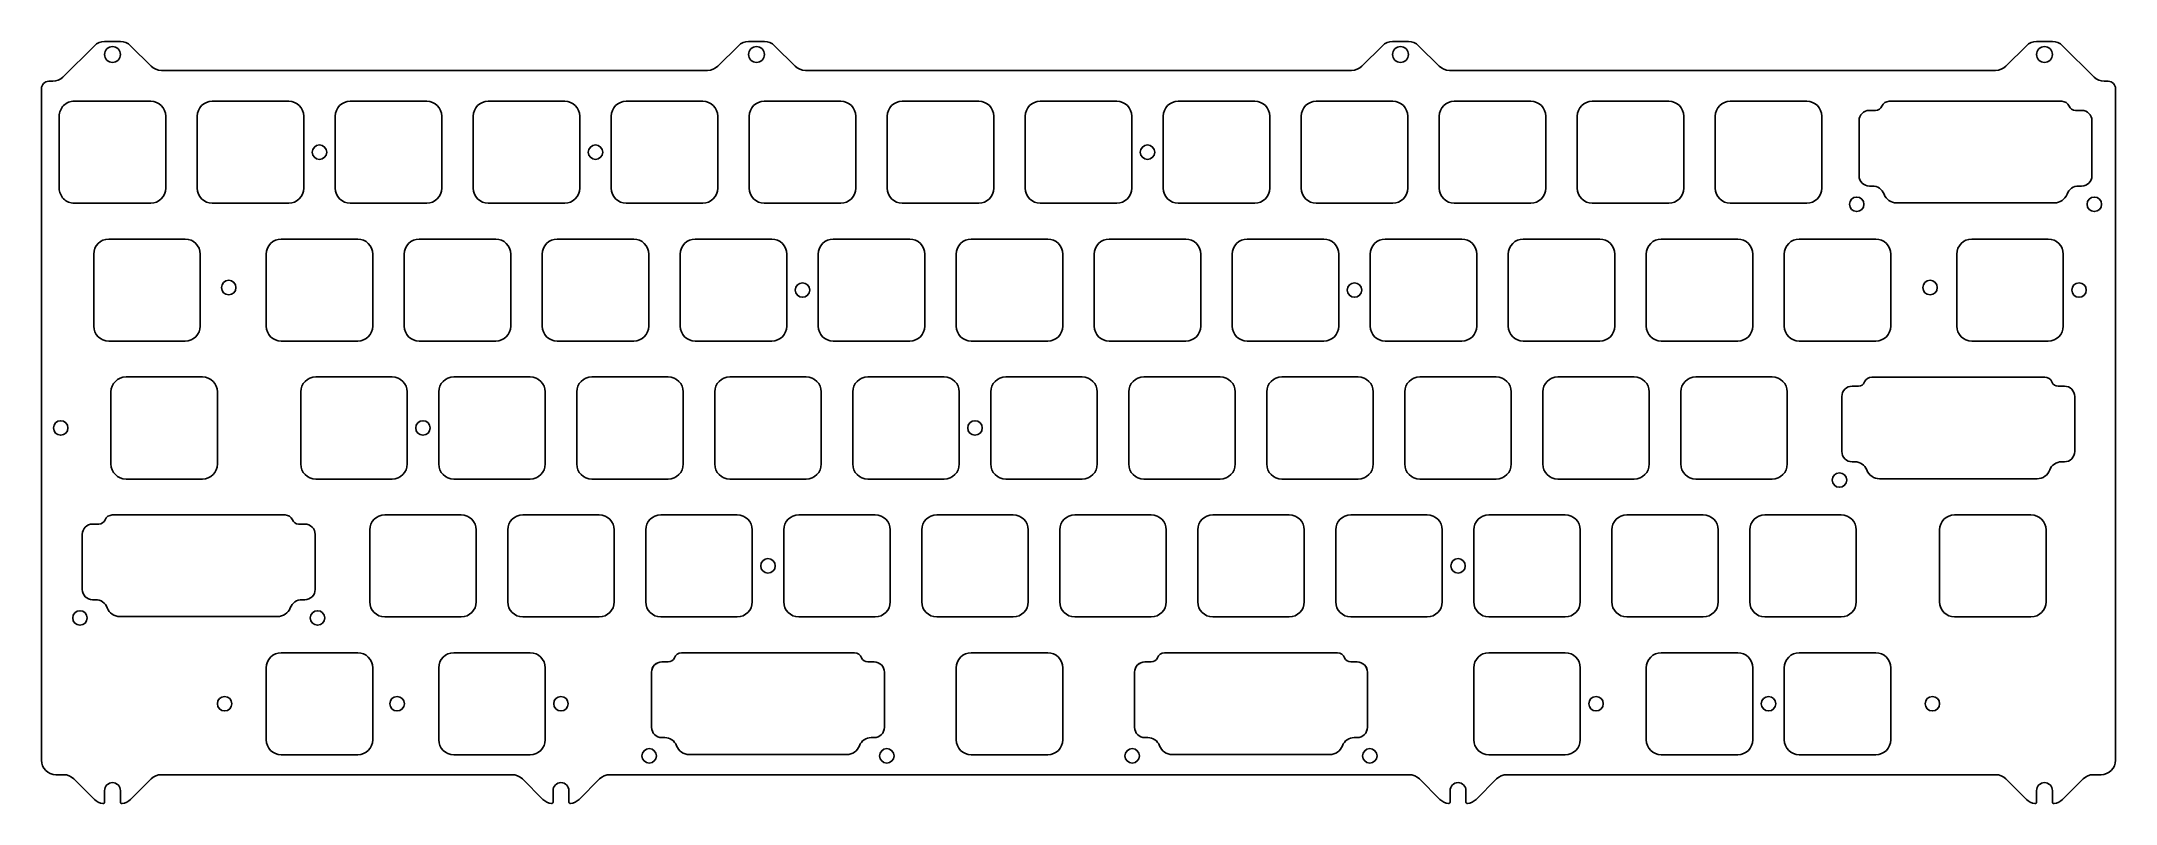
# Model space of a CAD drawing. Header units: millimetres. Extents: x -10 to 277, y -90 to 15.
import ezdxf

# ---------------------------------------------------------------- set-up
doc = ezdxf.new("R2010")
doc.units = ezdxf.units.MM
doc.layers.add('BLACK', color=7, linetype='CONTINUOUS')
doc.layers.add('Edge.Cuts', color=53, linetype='CONTINUOUS', true_color=0xc8a339)

msp = doc.modelspace()

# ---------------------------------------------------------------- linework, layer by layer
at = {"layer": 'BLACK', "linetype": 'Continuous'}
for p, q in [((12.41875, -31.05), (1.868749, -31.05)), ((-0.20625, -33.125), (-0.20625, -43.075001)), ((14.49375, -33.125), (14.49375, -43.075)), ((12.41875, -45.15), (1.86875, -45.15)), ((238.6375, -50.1), (228.087499, -50.1)), ((264.83125, -50.1), (254.281249, -50.1)), ((226.0125, -52.175), (226.0125, -62.125001)), ((240.7125, -52.175), (240.7125, -62.125)), ((252.20625, -52.175), (252.20625, -62.125001)), ((266.90625, -52.175), (266.90625, -62.125)), ((238.6375, -64.2), (228.0875, -64.2)), ((264.83125, -64.2), (254.28125, -64.2))]:
    msp.add_line(p, q, dxfattribs=at)
at = {"layer": 'BLACK'}
for centre, radius, start, end in [((1.868754, -33.125004), 2.075004, 90.00013806, 179.99988955), ((12.41875, -33.125), 2.075, 0, 90), ((1.868752, -43.074998), 2.075002, 180.00008284, 269.99994478), ((12.41875, -43.075), 2.075, 270, 0), ((228.087504, -52.175004), 2.075004, 90.00013806, 179.99988955), ((238.6375, -52.175), 2.075, 0, 90), ((254.281254, -52.175004), 2.075004, 90.00013806, 179.99988955), ((264.83125, -52.175), 2.075, 0, 90), ((228.087502, -62.124998), 2.075002, 180.00008284, 269.99994478), ((238.6375, -62.125), 2.075, 270, 0), ((254.281252, -62.124998), 2.075002, 180.00008284, 269.99994478), ((264.83125, -62.125), 2.075, 270, 0)]:
    msp.add_arc(centre, radius, start, end, dxfattribs=at)
at = {"layer": 'Edge.Cuts', "linetype": 'CONTINUOUS'}
for p, q in [((-2.502943, 14.714203), (-6.83136, 10.385787)), ((1.088731, 15.29999), (-1.08873, 15.29999)), ((5.331371, 11.885776), (2.502944, 14.714203)), ((86.397057, 14.714203), (83.56863, 11.885776)), ((89.988731, 15.29999), (87.81127, 15.29999)), ((94.231371, 11.885776), (91.402944, 14.714203)), ((175.297057, 14.714203), (172.46863, 11.885776)), ((178.888731, 15.29999), (176.71127, 15.29999)), ((183.131371, 11.885776), (180.302944, 14.714203)), ((264.197057, 14.714203), (261.36863, 11.885776)), ((267.788731, 15.29999), (265.61127, 15.29999)), ((273.531361, 10.385787), (269.202944, 14.714203)), ((-9.8, 8.8), (-9.8, -84.00001)), ((-8.245573, 9.8), (-8.8, 9.8)), ((82.154416, 11.29999), (6.745585, 11.29999)), ((171.054416, 11.29999), (95.645585, 11.29999)), ((259.954416, 11.29999), (184.545585, 11.29999)), ((275.5, 9.8), (274.945574, 9.8)), ((276.5, -84.00001), (276.5, 8.8)), ((5.275, 7.05), (-5.275, 7.05)), ((24.325, 7.05), (13.775, 7.05)), ((43.375, 7.05), (32.825, 7.05)), ((62.425, 7.05), (51.875, 7.05)), ((81.475, 7.05), (70.925, 7.05)), ((100.525, 7.05), (89.975, 7.05)), ((119.575, 7.05), (109.025, 7.05)), ((138.625, 7.05), (128.075, 7.05)), ((157.675, 7.05), (147.125, 7.05)), ((176.725, 7.05), (166.175, 7.05)), ((195.775, 7.05), (185.225, 7.05)), ((214.825, 7.05), (204.275, 7.05)), ((233.875, 7.05), (223.325, 7.05)), ((-7.35, 4.975), (-7.35, -4.975)), ((7.35, 4.975), (7.35, -4.975)), ((11.7, 4.975), (11.7, -4.975)), ((26.4, 4.975), (26.4, -4.975)), ((30.75, 4.975), (30.75, -4.975)), ((45.45, 4.975), (45.45, -4.975)), ((49.8, 4.975), (49.8, -4.975)), ((64.5, 4.975), (64.5, -4.975)), ((68.85, 4.975), (68.85, -4.975)), ((83.55, 4.975), (83.55, -4.975)), ((87.9, 4.975), (87.9, -4.975)), ((102.6, 4.975), (102.6, -4.975)), ((106.95, 4.975), (106.95, -4.975)), ((121.65, 4.975), (121.65, -4.975)), ((126, 4.975), (126, -4.975)), ((140.7, 4.975), (140.7, -4.975)), ((145.05, 4.975), (145.05, -4.975)), ((159.75, 4.975), (159.75, -4.975)), ((164.1, 4.975), (164.1, -4.975)), ((178.8, 4.975), (178.8, -4.975)), ((183.15, 4.975), (183.15, -4.975)), ((197.85, 4.975), (197.85, -4.975)), ((202.2, 4.975), (202.2, -4.975)), ((216.9, 4.975), (216.9, -4.975)), ((221.25, 4.975), (221.25, -4.975)), ((235.95, 4.975), (235.95, -4.975)), ((5.275, -7.05), (-5.275, -7.05)), ((24.325, -7.05), (13.775, -7.05)), ((43.375, -7.05), (32.825, -7.05)), ((62.425, -7.05), (51.875, -7.05)), ((81.475, -7.05), (70.925, -7.05)), ((100.525, -7.05), (89.975, -7.05)), ((119.575, -7.05), (109.025, -7.05)), ((138.625, -7.05), (128.075, -7.05)), ((157.675, -7.05), (147.125, -7.05)), ((176.725, -7.05), (166.175, -7.05)), ((195.775, -7.05), (185.225, -7.05)), ((214.825, -7.05), (204.275, -7.05)), ((233.875, -7.05), (223.325, -7.05)), ((-2.587499, -14.074999), (-2.587499, -24.025001)), ((10.0375, -12), (-0.5125, -12)), ((12.1125, -14.075), (12.112501, -14.075)), ((12.112501, -14.075), (12.112501, -24.025)), ((21.225, -14.075), (21.225, -24.025)), ((33.85, -12), (23.3, -12)), ((35.925, -14.075), (35.925, -24.025)), ((40.275, -14.075), (40.275, -24.025)), ((52.9, -12), (42.35, -12)), ((54.975, -14.075), (54.975, -24.025)), ((59.325, -14.075), (59.325, -24.025)), ((71.95, -12), (61.4, -12)), ((74.025, -14.075), (74.025, -24.025)), ((78.375, -14.075), (78.375, -24.025)), ((91, -12), (80.45, -12)), ((93.075, -14.075), (93.075, -24.025)), ((97.425, -14.075), (97.425, -24.025)), ((110.05, -12), (99.5, -12)), ((112.125, -14.075), (112.125, -24.025)), ((116.475, -14.075), (116.475, -24.025)), ((129.1, -12), (118.55, -12)), ((131.175, -14.075), (131.175, -24.025)), ((135.525, -14.075), (135.525, -24.025)), ((148.15, -12), (137.6, -12)), ((150.225, -14.075), (150.225, -24.025)), ((154.575, -14.075), (154.575, -24.025)), ((167.2, -12), (156.65, -12)), ((169.275, -14.075), (169.275, -24.025)), ((173.625, -14.075), (173.625, -24.025)), ((186.25, -12), (175.7, -12)), ((188.325, -14.075), (188.325, -24.025)), ((192.675, -14.075), (192.675, -24.025)), ((205.3, -12), (194.75, -12)), ((207.375, -14.075), (207.375, -24.025)), ((211.725, -14.075), (211.725, -24.025)), ((224.35, -12), (213.8, -12)), ((226.425, -14.075), (226.425, -24.025)), ((230.775, -14.075), (230.775, -24.025)), ((243.4, -12), (232.85, -12)), ((245.475, -14.075), (245.475, -24.025)), ((10.0375, -26.1), (-0.5125, -26.1)), ((33.85, -26.1), (23.3, -26.1)), ((52.9, -26.1), (42.35, -26.1)), ((71.95, -26.1), (61.4, -26.1)), ((91, -26.1), (80.45, -26.1)), ((110.05, -26.1), (99.5, -26.1)), ((129.1, -26.1), (118.55, -26.1)), ((148.15, -26.1), (137.6, -26.1)), ((167.2, -26.1), (156.65, -26.1)), ((186.25, -26.1), (175.7, -26.1)), ((205.3, -26.1), (194.75, -26.1)), ((224.35, -26.1), (213.8, -26.1)), ((243.4, -26.1), (232.85, -26.1)), ((38.6125, -31.05), (28.0625, -31.05)), ((57.6625, -31.05), (47.1125, -31.05)), ((76.7125, -31.05), (66.1625, -31.05)), ((95.7625, -31.05), (85.2125, -31.05)), ((114.8125, -31.05), (104.2625, -31.05)), ((133.8625, -31.05), (123.3125, -31.05)), ((152.9125, -31.05), (142.3625, -31.05)), ((171.9625, -31.05), (161.4125, -31.05)), ((191.0125, -31.05), (180.4625, -31.05)), ((210.0625, -31.05), (199.5125, -31.05)), ((229.1125, -31.05), (218.5625, -31.05)), ((25.9875, -33.125), (25.9875, -43.075)), ((40.6875, -33.125), (40.6875, -43.075)), ((45.0375, -33.125), (45.0375, -43.075)), ((59.7375, -33.125), (59.7375, -43.075)), ((64.0875, -33.125), (64.0875, -43.075)), ((78.7875, -33.125), (78.7875, -43.075)), ((83.1375, -33.125), (83.1375, -43.075)), ((97.8375, -33.125), (97.8375, -43.075)), ((102.1875, -33.125), (102.1875, -43.075)), ((116.8875, -33.125), (116.8875, -43.075)), ((121.2375, -33.125), (121.2375, -43.075)), ((135.9375, -33.125), (135.9375, -43.075)), ((140.2875, -33.125), (140.2875, -43.075)), ((154.9875, -33.125), (154.9875, -43.075)), ((159.3375, -33.125), (159.3375, -43.075)), ((174.0375, -33.125), (174.0375, -43.075)), ((178.3875, -33.125), (178.3875, -43.075)), ((193.0875, -33.125), (193.0875, -43.075)), ((197.4375, -33.125), (197.4375, -43.075)), ((212.1375, -33.125), (212.1375, -43.075)), ((216.4875, -33.125), (216.4875, -43.075)), ((231.1875, -33.125), (231.1875, -43.075)), ((38.6125, -45.15), (28.0625, -45.15)), ((57.6625, -45.15), (47.1125, -45.15)), ((76.7125, -45.15), (66.1625, -45.15)), ((95.7625, -45.15), (85.2125, -45.15)), ((114.8125, -45.15), (104.2625, -45.15)), ((133.8625, -45.15), (123.3125, -45.15)), ((152.9125, -45.15), (142.3625, -45.15)), ((171.9625, -45.15), (161.4125, -45.15)), ((191.0125, -45.15), (180.4625, -45.15)), ((210.0625, -45.15), (199.5125, -45.15)), ((229.1125, -45.15), (218.5625, -45.15)), ((48.1375, -50.1), (37.5875, -50.1)), ((67.1875, -50.1), (56.6375, -50.1)), ((86.2375, -50.1), (75.6875, -50.1)), ((105.2875, -50.1), (94.7375, -50.1)), ((124.3375, -50.1), (113.7875, -50.1)), ((143.3875, -50.1), (132.8375, -50.1)), ((162.4375, -50.1), (151.8875, -50.1)), ((181.4875, -50.1), (170.9375, -50.1)), ((200.5375, -50.1), (189.9875, -50.1)), ((219.5875, -50.1), (209.0375, -50.1)), ((35.5125, -52.175), (35.5125, -62.125)), ((50.2125, -52.175), (50.2125, -62.125)), ((54.5625, -52.175), (54.5625, -62.125)), ((69.2625, -52.175), (69.2625, -62.125)), ((73.6125, -52.175), (73.6125, -62.125)), ((88.3125, -52.175), (88.3125, -62.125)), ((92.6625, -52.175), (92.6625, -62.125)), ((107.3625, -52.175), (107.3625, -62.125)), ((111.7125, -52.175), (111.7125, -62.125)), ((126.4125, -52.175), (126.4125, -62.125)), ((130.7625, -52.175), (130.7625, -62.125)), ((145.4625, -52.175), (145.4625, -62.125)), ((149.8125, -52.175), (149.8125, -62.125)), ((164.5125, -52.175), (164.5125, -62.125)), ((168.8625, -52.175), (168.8625, -62.125)), ((183.5625, -52.175), (183.5625, -62.125)), ((187.9125, -52.175), (187.9125, -62.125)), ((202.6125, -52.175), (202.6125, -62.125)), ((206.9625, -52.175), (206.9625, -62.125)), ((221.6625, -52.175), (221.6625, -62.125)), ((48.1375, -64.2), (37.5875, -64.2)), ((67.1875, -64.2), (56.6375, -64.2)), ((86.2375, -64.2), (75.6875, -64.2)), ((105.2875, -64.2), (94.7375, -64.2)), ((124.3375, -64.2), (113.7875, -64.2)), ((143.3875, -64.2), (132.8375, -64.2)), ((162.4375, -64.2), (151.8875, -64.2)), ((181.4875, -64.2), (170.9375, -64.2)), ((200.5375, -64.2), (189.9875, -64.2)), ((219.5875, -64.2), (209.0375, -64.2)), ((-7.8, -86.00001), (-6.745584, -86.00001)), ((-5.33137, -86.585797), (-2.502943, -89.414224)), ((-1.1, -89.787569), (-1.1, -88.20001)), ((1.1, -88.20001), (1.1, -89.787569)), ((2.502944, -89.414224), (5.331371, -86.585797)), ((6.745585, -86.00001), (55.166937, -86.00001)), ((56.581151, -86.585797), (59.409557, -89.414203)), ((60.8125, -89.787548), (60.8125, -88.199989)), ((63.0125, -88.199989), (63.0125, -89.787548)), ((64.415444, -89.414203), (67.24385, -86.585797)), ((68.658063, -86.00001), (178.991937, -86.00001)), ((180.406151, -86.585797), (183.234557, -89.414203)), ((184.6375, -89.787548), (184.6375, -88.199989)), ((186.8375, -88.199989), (186.8375, -89.787548)), ((188.240444, -89.414203), (191.06885, -86.585797)), ((192.483063, -86.00001), (259.954416, -86.00001)), ((261.36863, -86.585797), (264.197057, -89.414224)), ((265.6, -89.787569), (265.6, -88.20001)), ((267.8, -88.20001), (267.8, -89.787569)), ((269.202944, -89.414224), (272.031371, -86.585797)), ((273.445585, -86.00001), (274.5, -86.00001))]:
    msp.add_line(p, q, dxfattribs=at)
at = {"layer": 'Edge.Cuts', "linetype": 'Continuous'}
for p, q in [((242.52436, 5.77544), (243.38997, 5.77544)), ((245.24718, 7.0276), (269.10242, 7.0276)), ((270.95963, 5.77544), (271.82524, 5.77544)), ((241.09936, -3.25044), (241.09936, 4.35044)), ((273.25024, 4.35044), (273.25024, -3.25044)), ((242.9284, -4.67544), (242.52436, -4.67544)), ((271.82524, -4.67544), (271.4212, -4.67544)), ((268.0503, -7.01191), (246.2993, -7.01191)), ((254.5875, -14.075), (254.5875, -24.025001)), ((267.2125, -12), (256.662499, -12)), ((269.2875, -14.075), (269.2875, -24.025)), ((267.2125, -26.1), (256.6625, -26.1)), ((242.86593, -31.0724), (266.72117, -31.0724)), ((238.71811, -41.35044), (238.71811, -33.74956)), ((240.14311, -32.32456), (241.00872, -32.32456)), ((268.57838, -32.32456), (269.44399, -32.32456)), ((270.86899, -33.74956), (270.86899, -41.35044)), ((240.54715, -42.77544), (240.14311, -42.77544)), ((269.44399, -42.77544), (269.03995, -42.77544)), ((265.66905, -45.11191), (243.91805, -45.11191)), ((-2.74439, -51.37456), (-1.87878, -51.37456)), ((-0.02157, -50.1224), (23.83367, -50.1224)), ((25.69088, -51.37456), (26.55649, -51.37456)), ((-4.16939, -60.40044), (-4.16939, -52.79956)), ((27.98149, -52.79956), (27.98149, -60.40044)), ((-2.34035, -61.82544), (-2.74439, -61.82544)), ((26.55649, -61.82544), (26.15245, -61.82544)), ((22.78155, -64.16191), (1.03055, -64.16191)), ((21.225, -71.225), (21.225, -81.175001)), ((21.225, -71.225), (21.225, -81.175001)), ((33.85, -69.15), (23.299999, -69.15)), ((33.85, -69.15), (23.299999, -69.15)), ((35.925, -71.225), (35.925, -81.175)), ((35.925, -71.225), (35.925, -81.175)), ((45.0375, -71.225), (45.0375, -81.175001)), ((45.0375, -71.225), (45.0375, -81.175001)), ((57.6625, -69.15), (47.112499, -69.15)), ((57.6625, -69.15), (47.112499, -69.15)), ((59.7375, -71.225), (59.7375, -81.175)), ((59.7375, -71.225), (59.7375, -81.175)), ((75.83686, -70.42456), (76.70247, -70.42456)), ((75.849012, -70.42456), (76.702575, -70.42456)), ((76.702575, -70.424548), (76.702575, -70.42456)), ((78.55968, -69.1724), (102.41492, -69.1724)), ((78.559875, -69.172411), (78.559875, -69.1724)), ((78.559875, -69.1724), (102.415075, -69.1724)), ((104.27213, -70.42456), (105.13774, -70.42456)), ((104.272275, -70.42456), (105.137875, -70.42456)), ((116.475, -71.225), (116.475, -81.175001)), ((116.475, -71.225), (116.475, -81.175001)), ((129.1, -69.15), (118.549999, -69.15)), ((129.1, -69.15), (118.549999, -69.15)), ((131.175, -71.225), (131.175, -81.175)), ((131.175, -71.225), (131.175, -81.175)), ((142.51186, -70.42456), (143.37747, -70.42456)), ((142.524012, -70.42456), (143.377575, -70.42456)), ((143.377575, -70.424548), (143.377575, -70.42456)), ((145.23468, -69.1724), (169.08992, -69.1724)), ((145.234875, -69.172411), (145.234875, -69.1724)), ((145.234875, -69.1724), (169.090075, -69.1724)), ((170.94713, -70.42456), (171.81274, -70.42456)), ((170.947275, -70.42456), (171.812875, -70.42456)), ((187.9125, -71.225), (187.9125, -81.175001)), ((187.9125, -71.225), (187.9125, -81.175001)), ((200.5375, -69.15), (189.987499, -69.15)), ((200.5375, -69.15), (189.987499, -69.15)), ((202.6125, -71.225), (202.6125, -81.175)), ((202.6125, -71.225), (202.6125, -81.175)), ((211.725, -71.225), (211.725, -81.175001)), ((211.725, -71.225), (211.725, -81.175001)), ((224.35, -69.15), (213.799999, -69.15)), ((224.35, -69.15), (213.799999, -69.15)), ((226.425, -71.225), (226.425, -81.175)), ((226.425, -71.225), (226.425, -81.175)), ((230.775, -71.225), (230.775, -81.175001)), ((230.775, -71.225), (230.775, -81.175001)), ((243.4, -69.15), (232.849999, -69.15)), ((243.4, -69.15), (232.849999, -69.15)), ((245.475, -71.225), (245.475, -81.175)), ((245.475, -71.225), (245.475, -81.175)), ((74.41186, -79.45044), (74.41186, -71.84956)), ((74.411985, -79.45044), (74.411985, -71.8497)), ((106.56274, -71.84956), (106.56274, -79.45044)), ((106.562865, -71.84956), (106.562865, -79.4504)), ((141.08686, -79.45044), (141.08686, -71.84956)), ((141.086985, -79.45044), (141.086985, -71.8497)), ((173.23774, -71.84956), (173.23774, -79.45044)), ((173.237865, -71.84956), (173.237865, -79.4504)), ((76.2409, -80.87544), (75.83686, -80.87544)), ((76.241075, -80.87544), (75.836975, -80.87544)), ((105.13774, -80.87544), (104.7337, -80.87544)), ((105.125958, -80.87544), (104.733825, -80.87544)), ((142.9159, -80.87544), (142.51186, -80.87544)), ((142.916075, -80.87544), (142.511975, -80.87544)), ((171.81274, -80.87544), (171.4087, -80.87544)), ((171.800958, -80.87544), (171.408825, -80.87544)), ((33.85, -83.25), (23.3, -83.25)), ((33.85, -83.25), (23.3, -83.25)), ((57.6625, -83.25), (47.1125, -83.25)), ((57.6625, -83.25), (47.1125, -83.25)), ((101.3628, -83.21191), (79.6118, -83.21191)), ((101.362925, -83.21191), (79.612075, -83.21191)), ((129.1, -83.25), (118.55, -83.25)), ((129.1, -83.25), (118.55, -83.25)), ((168.0378, -83.21191), (146.2868, -83.21191)), ((168.037925, -83.21191), (146.287075, -83.21191)), ((200.5375, -83.25), (189.9875, -83.25)), ((200.5375, -83.25), (189.9875, -83.25)), ((224.35, -83.25), (213.8, -83.25)), ((224.35, -83.25), (213.8, -83.25)), ((243.4, -83.25), (232.85, -83.25)), ((243.4, -83.25), (232.85, -83.25))]:
    msp.add_line(p, q, dxfattribs=at)
at = {"layer": 'Edge.Cuts'}
for centre, radius in [((0, 13.49999), 1.1), ((88.9, 13.49999), 1.1), ((177.8, 13.49999), 1.1), ((266.7, 13.49999), 1.1), ((28.575, 0), 1), ((66.675, 0), 1), ((142.875, 0), 1), ((240.775, -7.2), 1), ((273.575, -7.2), 1), ((16.04875, -18.7), 1), ((95.25, -19.05), 1), ((171.45, -19.05), 1), ((250.9012, -18.7), 1), ((271.4625, -19.05), 1), ((-7.14375, -38.1), 1), ((42.8625, -38.1), 1), ((119.0625, -38.1), 1), ((238.39375, -45.3), 1), ((90.4875, -57.15), 1), ((185.7375, -57.15), 1), ((-4.49375, -64.35), 1), ((28.30625, -64.35), 1), ((15.478125, -76.2), 1), ((39.290625, -76.2), 1), ((61.9125, -76.2), 1), ((204.7875, -76.2), 1), ((228.6, -76.2), 1), ((251.221875, -76.2), 1), ((74.0875, -83.4), 1), ((106.8875, -83.4), 1), ((140.7625, -83.4), 1), ((173.5625, -83.4), 1)]:
    msp.add_circle(centre, radius, dxfattribs=at)
for centre, radius, start, end in [((-1.088703, 13.300016), 2, 90.0007735, 135.00107363), ((1.088697, 13.300016), 1.999974, 44.99878458, 89.99902596), ((87.811297, 13.300016), 2, 90.0007735, 135.00107363), ((89.988697, 13.300016), 1.999974, 44.99878458, 89.99902596), ((176.711269, 13.299995), 1.999995, 89.99997135, 135.00008103), ((178.88873, 13.29999), 2, 44.99997974, 89.99997135), ((265.611269, 13.299995), 1.999995, 89.99997135, 135.00008103), ((267.78873, 13.29999), 2, 44.99997974, 89.99997135), ((6.745597, 13.300016), 2.000026, -134.9997164, -90.00034377), ((82.154397, 13.300016), 2.000032, -89.9994557, -45.0001418), ((95.645597, 13.300016), 2.000026, -134.9997164, -90.00034377), ((171.05442, 13.299983), 1.999993, -90.00011459, -44.99993923), ((184.545581, 13.299983), 1.999993, -135.00006077, -89.99988541), ((259.95442, 13.299983), 1.999993, -90.00011459, -44.99993923), ((-8.800003, 8.800016), 0.999997, -270.00017189, -179.99908326), ((-8.245603, 11.800016), 2.000032, -89.99914057, -44.9997164), ((274.945573, 11.799995), 1.999995, -135.00008103, -89.99997135), ((275.500001, 8.800001), 0.999999, -0.0000573, 90.0000573), ((-5.275001, 4.975001), 2.074999, -270.00002761, -179.99997239), ((5.275, 4.975), 2.075, 0, 90), ((13.775, 4.975), 2.075, 90, 180), ((24.325, 4.975), 2.075, 0, 90), ((32.825, 4.975), 2.075, 90, 180), ((43.375, 4.975), 2.075, 0, 90), ((51.875, 4.975), 2.075, 90, 180), ((62.425, 4.975), 2.075, 0, 90), ((70.925, 4.975), 2.075, 90, 180), ((81.475, 4.975), 2.075, 0, 90), ((89.975, 4.975), 2.075, 90, 180), ((100.525, 4.975), 2.075, 0, 90), ((109.025, 4.975), 2.075, 90, 180), ((119.575, 4.975), 2.075, 0, 90), ((128.075, 4.975), 2.075, 90, 180), ((138.625, 4.975), 2.075, 0, 90), ((147.125, 4.975), 2.075, 90, 180), ((157.675, 4.975), 2.075, 0, 90), ((166.175, 4.975), 2.075, 90, 180), ((176.725, 4.975), 2.075, 0, 90), ((185.225, 4.975), 2.075, 90, 180), ((195.775, 4.975), 2.075, 0, 90), ((204.275, 4.975), 2.075, 90, 180), ((214.825, 4.975), 2.075, 0, 90), ((223.325, 4.975), 2.075, 90, 180), ((233.875, 4.975), 2.075, 0, 90), ((242.52436, 4.35044), 1.425, 90, 180), ((243.38997, 6.70385), 0.928411, 270, 337.97729805), ((245.2472, 5.9526), 1.075006, 90.00106597, 157.97610066), ((269.1024, 5.9526), 1.075, 22.02389934, 89.99893403), ((270.9596, 6.7039), 0.92846, 202.02625676, 270.00185132), ((271.82524, 4.35044), 1.425, 0, 90), ((-5.275001, -4.975001), 2.074999, -180.00002761, -89.99997239), ((5.275, -4.975), 2.075, -90, 0), ((13.775, -4.975), 2.075, -180, -90), ((24.325, -4.975), 2.075, -90, 0), ((32.825, -4.975), 2.075, -180, -90), ((43.375, -4.975), 2.075, -90, 0), ((51.875, -4.975), 2.075, -180, -90), ((62.425, -4.975), 2.075, -90, 0), ((70.925, -4.975), 2.075, -180, -90), ((81.475, -4.975), 2.075, -90, 0), ((89.975, -4.975), 2.075, -180, -90), ((100.525, -4.975), 2.075, -90, 0), ((109.025, -4.975), 2.075, -180, -90), ((119.575, -4.975), 2.075, -90, 0), ((128.075, -4.975), 2.075, -180, -90), ((138.625, -4.975), 2.075, -90, 0), ((147.125, -4.975), 2.075, -180, -90), ((157.675, -4.975), 2.075, -90, 0), ((166.175, -4.975), 2.075, -180, -90), ((176.725, -4.975), 2.075, -90, 0), ((185.225, -4.975), 2.075, -180, -90), ((195.775, -4.975), 2.075, -90, 0), ((204.275, -4.975), 2.075, -180, -90), ((214.825, -4.975), 2.075, -90, 0), ((223.325, -4.975), 2.075, -180, -90), ((233.875, -4.975), 2.075, -90, 0), ((242.52436, -3.25044), 1.425, 180, 270), ((242.92841, -6.40037), 1.72493, 20.54597615, 90.00033216), ((271.4212, -6.4004), 1.724938, 90, 159.45340178), ((271.8252, -3.2504), 1.42504, 270.00160826, 359.99839174), ((246.29931, -5.13696), 1.87495, 200.54592343, 269.99969441), ((268.0503, -5.137), 1.874943, 270, 339.45493501), ((-0.5125, -14.074999), 2.074999, 90, 180), ((10.0375, -14.075), 2.075, 0, 90), ((23.3, -14.075), 2.075, 90, 180), ((33.85, -14.075), 2.075, 0, 90), ((42.35, -14.075), 2.075, 90, 180), ((52.9, -14.075), 2.075, 0, 90), ((61.4, -14.075), 2.075, 90, 180), ((71.95, -14.075), 2.075, 0, 90), ((80.45, -14.075), 2.075, 90, 180), ((91, -14.075), 2.075, 0, 90), ((99.5, -14.075), 2.075, 90, 180), ((110.05, -14.075), 2.075, 0, 90), ((118.55, -14.075), 2.075, 90, 180), ((129.1, -14.075), 2.075, 0, 90), ((137.6, -14.075), 2.075, 90, 180), ((148.15, -14.075), 2.075, 0, 90), ((156.65, -14.075), 2.075, 90, 180), ((167.2, -14.075), 2.075, 0, 90), ((175.7, -14.075), 2.075, 90, 180), ((186.25, -14.075), 2.075, 0, 90), ((194.75, -14.075), 2.075, 90, 180), ((205.3, -14.075), 2.075, 0, 90), ((213.8, -14.075), 2.075, 90, 180), ((224.35, -14.075), 2.075, 0, 90), ((232.85, -14.075), 2.075, 90, 180), ((243.4, -14.075), 2.075, 0, 90), ((256.6625, -14.075), 2.075, 90.00002761, 180), ((267.2125, -14.075), 2.075, 0, 90), ((-0.5125, -24.025001), 2.074999, -180, -90), ((10.0375, -24.025), 2.075001, -90, 0), ((23.3, -24.025), 2.075, -180, -90), ((33.85, -24.025), 2.075, -90, 0), ((42.35, -24.025), 2.075, -180, -90), ((52.9, -24.025), 2.075, -90, 0), ((61.4, -24.025), 2.075, -180, -90), ((71.95, -24.025), 2.075, -90, 0), ((80.45, -24.025), 2.075, -180, -90), ((91, -24.025), 2.075, -90, 0), ((99.5, -24.025), 2.075, -180, -90), ((110.05, -24.025), 2.075, -90, 0), ((118.55, -24.025), 2.075, -180, -90), ((129.1, -24.025), 2.075, -90, 0), ((137.6, -24.025), 2.075, -180, -90), ((148.15, -24.025), 2.075, -90, 0), ((156.65, -24.025), 2.075, -180, -90), ((167.2, -24.025), 2.075, -90, 0), ((175.7, -24.025), 2.075, -180, -90), ((186.25, -24.025), 2.075, -90, 0), ((194.75, -24.025), 2.075, -180, -90), ((205.3, -24.025), 2.075, -90, 0), ((213.8, -24.025), 2.075, -180, -90), ((224.35, -24.025), 2.075, -90, 0), ((232.85, -24.025), 2.075, -180, -90), ((243.4, -24.025), 2.075, -90, 0), ((256.6625, -24.025), 2.075, 180.00002761, 270), ((267.2125, -24.025), 2.075, 270, 0), ((28.0625, -33.125), 2.075, 90, 180), ((38.6125, -33.125), 2.075, 0, 90), ((47.1125, -33.125), 2.075, 90, 180), ((57.6625, -33.125), 2.075, 0, 90), ((66.1625, -33.125), 2.075, 90, 180), ((76.7125, -33.125), 2.075, 0, 90), ((85.2125, -33.125), 2.075, 90, 180), ((95.7625, -33.125), 2.075, 0, 90), ((104.2625, -33.125), 2.075, 90, 180), ((114.8125, -33.125), 2.075, 0, 90), ((123.3125, -33.125), 2.075, 90, 180), ((133.8625, -33.125), 2.075, 0, 90), ((142.3625, -33.125), 2.075, 90, 180), ((152.9125, -33.125), 2.075, 0, 90), ((161.4125, -33.125), 2.075, 90, 180), ((171.9625, -33.125), 2.075, 0, 90), ((180.4625, -33.125), 2.075, 90, 180), ((191.0125, -33.125), 2.075, 0, 90), ((199.5125, -33.125), 2.075, 90, 180), ((210.0625, -33.125), 2.075, 0, 90), ((218.5625, -33.125), 2.075, 90, 180), ((229.1125, -33.125), 2.075, 0, 90), ((242.86595, -32.1474), 1.075006, 90.00106597, 157.97610066), ((266.72115, -32.1474), 1.075, 22.02389934, 89.99893403), ((240.14311, -33.74956), 1.425, 90, 180), ((241.00872, -31.39615), 0.928411, 270, 337.97729805), ((268.57835, -31.3961), 0.92846, 202.02625676, 270.00185132), ((269.44399, -33.74956), 1.425, 0, 90), ((240.14311, -41.35044), 1.425, 180, 270), ((240.54716, -44.50037), 1.72493, 20.54597615, 90.00033216), ((269.03995, -44.5004), 1.724938, 90, 159.45340178), ((269.44395, -41.3504), 1.42504, 270.00160826, 359.99839174), ((28.0625, -43.075), 2.075, -180, -90), ((38.6125, -43.075), 2.075, -90, 0), ((47.1125, -43.075), 2.075, -180, -90), ((57.6625, -43.075), 2.075, -90, 0), ((66.1625, -43.075), 2.075, -180, -90), ((76.7125, -43.075), 2.075, -90, 0), ((85.2125, -43.075), 2.075, -180, -90), ((95.7625, -43.075), 2.075, -90, 0), ((104.2625, -43.075), 2.075, -180, -90), ((114.8125, -43.075), 2.075, -90, 0), ((123.3125, -43.075), 2.075, -180, -90), ((133.8625, -43.075), 2.075, -90, 0), ((142.3625, -43.075), 2.075, -180, -90), ((152.9125, -43.075), 2.075, -90, 0), ((161.4125, -43.075), 2.075, -180, -90), ((171.9625, -43.075), 2.075, -90, 0), ((180.4625, -43.075), 2.075, -180, -90), ((191.0125, -43.075), 2.075, -90, 0), ((199.5125, -43.075), 2.075, -180, -90), ((210.0625, -43.075), 2.075, -90, 0), ((218.5625, -43.075), 2.075, -180, -90), ((229.1125, -43.075), 2.075, -90, 0), ((243.91806, -43.23696), 1.87495, 200.54592343, 269.99969441), ((265.66905, -43.237), 1.874943, 270, 339.45493501), ((-2.74439, -52.79956), 1.425, 90, 180), ((-1.87878, -50.44615), 0.928411, 270, 337.97729805), ((-0.02155, -51.1974), 1.075006, 90.00106597, 157.97610066), ((23.83365, -51.1974), 1.075, 22.02389934, 89.99893403), ((25.69085, -50.4461), 0.92846, 202.02625676, 270.00185132), ((26.55649, -52.79956), 1.425, 0, 90), ((37.5875, -52.175), 2.075, 90, 180), ((48.1375, -52.175), 2.075, 0, 90), ((56.6375, -52.175), 2.075, 90, 180), ((67.1875, -52.175), 2.075, 0, 90), ((75.6875, -52.175), 2.075, 90, 180), ((86.2375, -52.175), 2.075, 0, 90), ((94.7375, -52.175), 2.075, 90, 180), ((105.2875, -52.175), 2.075, 0, 90), ((113.7875, -52.175), 2.075, 90, 180), ((124.3375, -52.175), 2.075, 0, 90), ((132.8375, -52.175), 2.075, 90, 180), ((143.3875, -52.175), 2.075, 0, 90), ((151.8875, -52.175), 2.075, 90, 180), ((162.4375, -52.175), 2.075, 0, 90), ((170.9375, -52.175), 2.075, 90, 180), ((181.4875, -52.175), 2.075, 0, 90), ((189.9875, -52.175), 2.075, 90, 180), ((200.5375, -52.175), 2.075, 0, 90), ((209.0375, -52.175), 2.075, 90, 180), ((219.5875, -52.175), 2.075, 0, 90), ((-2.74439, -60.40044), 1.425, 180, 270), ((-2.34034, -63.55037), 1.72493, 20.54597615, 90.00033216), ((1.03056, -62.28696), 1.87495, 200.54592343, 269.99969441), ((22.78155, -62.287), 1.874943, 270, 339.45493501), ((26.15245, -63.5504), 1.724938, 90, 159.45340178), ((26.55645, -60.4004), 1.42504, 270.00160826, 359.99839174), ((37.5875, -62.125), 2.075, -180, -90), ((48.1375, -62.125), 2.075, -90, 0), ((56.6375, -62.125), 2.075, -180, -90), ((67.1875, -62.125), 2.075, -90, 0), ((75.6875, -62.125), 2.075, -180, -90), ((86.2375, -62.125), 2.075, -90, 0), ((94.7375, -62.125), 2.075, -180, -90), ((105.2875, -62.125), 2.075, -90, 0), ((113.7875, -62.125), 2.075, -180, -90), ((124.3375, -62.125), 2.075, -90, 0), ((132.8375, -62.125), 2.075, -180, -90), ((143.3875, -62.125), 2.075, -90, 0), ((151.8875, -62.125), 2.075, -180, -90), ((162.4375, -62.125), 2.075, -90, 0), ((170.9375, -62.125), 2.075, -180, -90), ((181.4875, -62.125), 2.075, -90, 0), ((189.9875, -62.125), 2.075, -180, -90), ((200.5375, -62.125), 2.075, -90, 0), ((209.0375, -62.125), 2.075, -180, -90), ((219.5875, -62.125), 2.075, -90, 0), ((23.3, -71.225), 2.075, 90.00002761, 180), ((23.3, -71.225), 2.075, 90.00002761, 180), ((33.85, -71.225), 2.075, 0, 90), ((33.85, -71.225), 2.075, 0, 90), ((47.1125, -71.225), 2.075, 90.00002761, 180), ((47.1125, -71.225), 2.075, 90.00002761, 180), ((57.6625, -71.225), 2.075, 0, 90), ((57.6625, -71.225), 2.075, 0, 90), ((75.83686, -71.84956), 1.425, 90, 180), ((75.8371, -71.8496), 1.425115, 89.52108049, 180.00402043), ((76.70247, -69.49615), 0.928411, 270, 337.97729805), ((76.7026, -69.4962), 0.928388, 269.99845712, 337.98004296), ((78.5597, -70.2474), 1.075006, 90.00106597, 157.97610066), ((78.5598, -70.2474), 1.074983, 89.99600256, 157.97560099), ((102.4149, -70.2474), 1.075, 22.02389934, 89.99893403), ((102.415, -70.2474), 1.075, 22.02339581, 89.99600262), ((104.2721, -69.4961), 0.92846, 202.02625676, 270.00185132), ((104.2723, -69.4961), 0.92846, 202.02454675, 269.99845724), ((105.13774, -71.84956), 1.425, 0, 90), ((105.1379, -71.8495), 1.42494, 359.99758744, 90.00100523), ((118.55, -71.225), 2.075, 90.00002761, 180), ((118.55, -71.225), 2.075, 90.00002761, 180), ((129.1, -71.225), 2.075, 0, 90), ((129.1, -71.225), 2.075, 0, 90), ((142.51186, -71.84956), 1.425, 90, 180), ((142.5121, -71.8496), 1.425115, 89.52108049, 180.00402043), ((143.37747, -69.49615), 0.928411, 270, 337.97729805), ((143.3776, -69.4962), 0.928388, 269.99845712, 337.98004296), ((145.2347, -70.2474), 1.075006, 90.00106597, 157.97610066), ((145.2348, -70.2474), 1.074983, 89.99600256, 157.97560099), ((169.0899, -70.2474), 1.075, 22.02389934, 89.99893403), ((169.09, -70.2474), 1.075, 22.02339581, 89.99600262), ((170.9471, -69.4961), 0.92846, 202.02625676, 270.00185132), ((170.9473, -69.4961), 0.92846, 202.02454675, 269.99845724), ((171.81274, -71.84956), 1.425, 0, 90), ((171.8129, -71.8495), 1.42494, 359.99758744, 90.00100523), ((189.9875, -71.225), 2.075, 90.00002761, 180), ((189.9875, -71.225), 2.075, 90.00002761, 180), ((200.5375, -71.225), 2.075, 0, 90), ((200.5375, -71.225), 2.075, 0, 90), ((213.8, -71.225), 2.075, 90.00002761, 180), ((213.8, -71.225), 2.075, 90.00002761, 180), ((224.35, -71.225), 2.075, 0, 90), ((224.35, -71.225), 2.075, 0, 90), ((232.85, -71.225), 2.075, 90.00002761, 180), ((232.85, -71.225), 2.075, 90.00002761, 180), ((243.4, -71.225), 2.075, 0, 90), ((243.4, -71.225), 2.075, 0, 90), ((75.83686, -79.45044), 1.425, 180, 270), ((75.837, -79.4504), 1.42504, 180.00160826, 269.99899484), ((105.1377, -79.4504), 1.425165, 269.52789202, 0), ((105.1377, -79.4504), 1.42504, 270.00160826, 359.99839174), ((142.51186, -79.45044), 1.425, 180, 270), ((142.512, -79.4504), 1.42504, 180.00160826, 269.99899484), ((171.8127, -79.4504), 1.425165, 269.52789202, 0), ((171.8127, -79.4504), 1.42504, 270.00160826, 359.99839174), ((23.3, -81.175), 2.075, 180.00002761, 270), ((23.3, -81.175), 2.075, 180.00002761, 270), ((33.85, -81.175), 2.075, 270, 0), ((33.85, -81.175), 2.075, 270, 0), ((47.1125, -81.175), 2.075, 180.00002761, 270), ((47.1125, -81.175), 2.075, 180.00002761, 270), ((57.6625, -81.175), 2.075, 270, 0), ((57.6625, -81.175), 2.075, 270, 0), ((76.24091, -82.60037), 1.72493, 20.54597615, 90.00033216), ((76.2411, -82.6003), 1.72486, 20.54456057, 90.00083044), ((79.61181, -81.33696), 1.87495, 200.54592343, 269.99969441), ((79.612, -81.3369), 1.87501, 200.54694304, 270.00229182), ((101.3628, -81.337), 1.874943, 270, 339.45493501), ((101.3628, -81.3368), 1.87513, 270.00381945, 339.45055299), ((104.7337, -82.6004), 1.724938, 90, 159.45340178), ((104.7338, -82.6004), 1.724915, 89.99916959, 159.45311033), ((118.55, -81.175), 2.075, 180.00002761, 270), ((118.55, -81.175), 2.075, 180.00002761, 270), ((129.1, -81.175), 2.075, 270, 0), ((129.1, -81.175), 2.075, 270, 0), ((142.91591, -82.60037), 1.72493, 20.54597615, 90.00033216), ((142.9161, -82.6003), 1.72486, 20.54456057, 90.00083044), ((146.28681, -81.33696), 1.87495, 200.54592343, 269.99969441), ((146.287, -81.3369), 1.87501, 200.54694304, 270.00229182), ((168.0378, -81.337), 1.874943, 270, 339.45493501), ((168.0378, -81.3368), 1.87513, 270.00381945, 339.45055299), ((171.4087, -82.6004), 1.724938, 90, 159.45340178), ((171.4088, -82.6004), 1.724915, 89.99916959, 159.45311033), ((189.9875, -81.175), 2.075, 180.00002761, 270), ((189.9875, -81.175), 2.075, 180.00002761, 270), ((200.5375, -81.175), 2.075, 270, 0), ((200.5375, -81.175), 2.075, 270, 0), ((213.8, -81.175), 2.075, 180.00002761, 270), ((213.8, -81.175), 2.075, 180.00002761, 270), ((224.35, -81.175), 2.075, 270, 0), ((224.35, -81.175), 2.075, 270, 0), ((232.85, -81.175), 2.075, 180.00002761, 270), ((232.85, -81.175), 2.075, 180.00002761, 270), ((243.4, -81.175), 2.075, 270, 0), ((243.4, -81.175), 2.075, 270, 0), ((-7.800003, -83.999984), 2.000026, -179.99925515, -89.99991406), ((274.500001, -84.000011), 1.999999, -90.00002865, 0.00002865), ((-6.745603, -87.999984), 1.999974, 44.99906817, 89.99945568), ((0, -88.20001), 1.1, 0, 180), ((6.745597, -87.999984), 1.99999, 90.00034378, 135.00079003), ((55.166897, -87.999984), 1.999974, 44.99864278, 89.99885407), ((61.9125, -88.199989), 1.1, 0, 180), ((68.658097, -87.999984), 2.000005, 90.00097404, 135.00121542), ((178.991937, -88.00001), 2, 44.99997974, 90), ((185.7375, -88.199989), 1.1, 0, 180), ((192.483064, -88.00001), 2, 90.00002865, 135.00002026), ((259.954416, -88.00001), 2, 44.99997974, 90), ((266.7, -88.20001), 1.1, 0, 180), ((273.445585, -88.00001), 2, 90, 135.00002026), ((-1.088703, -87.999984), 2.000029, -135, -96.74113821), ((-1.300003, -89.787584), 0.200003, -96.74001471, 0.00429712), ((1.299997, -89.787584), 0.199985, -180.00429725, -83.25799364), ((1.088697, -87.999984), 2.000042, -83.25866264, -44.9998582), ((60.823797, -87.999984), 2.000008, -135.00042539, -96.74120883), ((60.612497, -89.787584), 0.200003, -96.74072091, 0.01031309), ((63.212497, -89.787584), 0.199964, -180.01031339, -83.25728724), ((63.001197, -87.999984), 2.000027, -83.25859202, -44.99943281), ((184.648773, -87.999982), 2.000007, -134.99989871, -96.74051931), ((184.4375, -89.787548), 0.2, -96.74036388, 0), ((187.037501, -89.787546), 0.200001, -179.99942705, -83.25970337), ((186.826228, -87.999982), 2.000007, -83.25948069, -45.00010129), ((265.611266, -88.000018), 1.999992, -135.00006077, -96.7403706), ((265.4, -89.787569), 0.2, -96.74036388, 0), ((268.000001, -89.787567), 0.200001, -179.99942705, -83.25970337), ((267.788735, -88.000018), 1.999991, -83.2596294, -44.99993923)]:
    msp.add_arc(centre, radius, start, end, dxfattribs=at)

doc.saveas('drawing.dxf')
